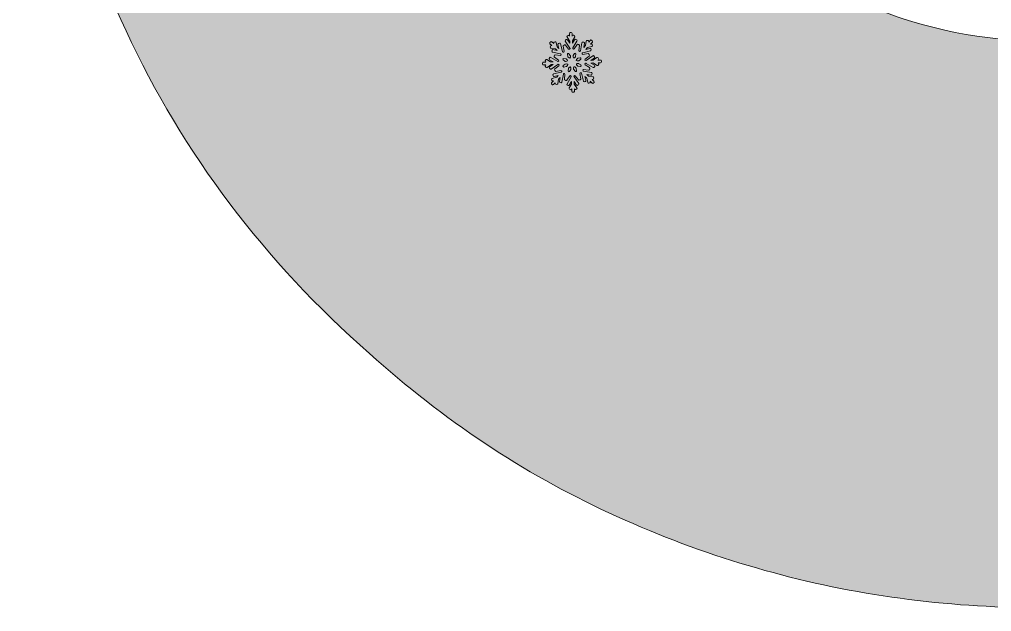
# Model space of a CAD drawing. Header units: millimetres. Extents: x 14 to 187, y -120 to -22.
# Drawn here: x 105.4 to 146, y -120 to -95.29 of the extents above; entities that cross this region are included whole.
import ezdxf

# ---------------------------------------------------------------- set-up
doc = ezdxf.new("R2010")
doc.units = ezdxf.units.MM
doc.header["$MEASUREMENT"] = 0
doc.layers.add('engraving', color=7, linetype='Continuous')
doc.layers.add('Layer 1', color=7, linetype='Continuous')

msp = doc.modelspace()

# ---------------------------------------------------------------- hatches: boundary and pattern name
at = {"layer": 'Layer 1'}
h = msp.add_hatch(color=2, dxfattribs=at)
h.dxf.hatch_style = 2
edge = h.paths.add_edge_path()
edge.add_spline(control_points=[(156.544, -68.893), (156.544, -68.893), (152.268, -89.12), (152.268, -89.12), (152.268, -89.12), (163.017, -89.12), (163.017, -89.12), (163.017, -89.12), (162.554, -89.698), (162.554, -89.698), (160.781, -91.703), (158.758, -93.223), (156.486, -94.263), (154.212, -95.303), (151.863, -95.921), (149.436, -96.113), (147.009, -96.306), (144.619, -96.017), (142.269, -95.246), (139.918, -94.476), (137.78, -93.205), (135.855, -91.431), (133.849, -89.737), (132.367, -87.791), (131.405, -85.595), (130.441, -83.399), (129.92, -81.107), (129.844, -78.717), (129.767, -76.33), (130.093, -73.941), (130.826, -71.551), (131.558, -69.164), (132.656, -66.928), (134.121, -64.848), (135.199, -63.229), (136.837, -61.824), (139.033, -60.629), (141.229, -59.435), (143.674, -58.588), (146.373, -58.086), (149.069, -57.586), (151.92, -57.548), (154.926, -57.97), (157.931, -58.395), (160.82, -59.455), (163.594, -61.149), (163.594, -61.149), (179.429, -43.349), (179.429, -43.349), (175.037, -39.959), (169.97, -37.57), (164.23, -36.183), (160.527, -35.288), (156.792, -34.797), (153.025, -34.704), (152.206, -33.794), (151.054, -33.188), (149.764, -33.09), (151.269, -31.975), (152.248, -30.191), (152.248, -28.175), (152.248, -24.794), (149.508, -22.054), (146.128, -22.054), (142.747, -22.054), (140.007, -24.794), (140.007, -28.175), (140.007, -30.191), (140.987, -31.975), (142.492, -33.09), (140.513, -33.241), (138.857, -34.58), (138.235, -36.39), (135.388, -37.126), (132.61, -38.096), (129.902, -39.304), (124.545, -41.693), (120.02, -44.967), (116.321, -49.128), (112.467, -53.52), (109.655, -58.395), (107.883, -63.75), (106.11, -69.106), (105.398, -74.499), (105.745, -79.931), (106.091, -85.363), (107.459, -90.642), (109.849, -95.766), (112.236, -100.891), (115.627, -105.379), (120.02, -109.231), (123.1, -112.005), (126.435, -114.221), (130.017, -115.878), (133.601, -117.535), (137.299, -118.671), (141.114, -119.287), (144.927, -119.903), (148.76, -119.998), (152.614, -119.576), (156.467, -119.151), (160.202, -118.247), (163.825, -116.86), (163.825, -116.86), (163.825, -119.287), (163.825, -119.287), (163.825, -119.287), (186.595, -119.403), (186.595, -119.403), (186.595, -119.403), (186.595, -69.008), (186.595, -69.008), (186.595, -69.008), (156.544, -68.893), (156.544, -68.893)], knot_values=[0, 0, 0, 0, 1, 1, 1, 2, 2, 2, 3, 3, 3, 4, 4, 4, 5, 5, 5, 6, 6, 6, 7, 7, 7, 8, 8, 8, 9, 9, 9, 10, 10, 10, 11, 11, 11, 12, 12, 12, 13, 13, 13, 14, 14, 14, 15, 15, 15, 16, 16, 16, 17, 17, 17, 18, 18, 18, 19, 19, 19, 20, 20, 20, 21, 21, 21, 22, 22, 22, 23, 23, 23, 24, 24, 24, 25, 25, 25, 26, 26, 26, 27, 27, 27, 28, 28, 28, 29, 29, 29, 30, 30, 30, 31, 31, 31, 32, 32, 32, 33, 33, 33, 34, 34, 34, 35, 35, 35, 36, 36, 36, 37, 37, 37, 38, 38, 38, 38], degree=3, periodic=1)
edge = h.paths.add_edge_path()
edge.add_spline(control_points=[(142.32, -28.175), (142.32, -26.075), (144.028, -24.367), (146.128, -24.367), (148.227, -24.367), (149.935, -26.075), (149.935, -28.175), (149.935, -30.274), (148.227, -31.982), (146.128, -31.982), (144.028, -31.982), (142.32, -30.274), (142.32, -28.175)], knot_values=[0, 0, 0, 0, 1, 1, 1, 2, 2, 2, 3, 3, 3, 4, 4, 4, 4], degree=3, periodic=1)

# ---------------------------------------------------------------- linework, layer by layer
at = {"layer": 'engraving', "lineweight": 0}
for points, knots in [([(129.703, -97.012), (129.702, -96.994), (129.686, -96.979), (129.668, -96.98), (129.668, -96.98), (129.56, -96.984), (129.56, -96.984), (129.56, -96.984), (129.58, -96.97), (129.58, -96.97), (129.595, -96.959), (129.599, -96.939), (129.588, -96.923), (129.588, -96.923), (129.563, -96.887), (129.563, -96.887), (129.553, -96.872), (129.531, -96.868), (129.516, -96.879), (129.516, -96.879), (129.364, -96.986), (129.364, -96.986), (129.358, -96.99), (129.352, -96.992), (129.345, -96.992), (129.345, -96.992), (129.263, -96.996), (129.263, -96.996), (129.263, -96.996), (129.408, -96.893), (129.408, -96.893), (129.423, -96.883), (129.427, -96.862), (129.417, -96.846), (129.417, -96.846), (129.391, -96.81), (129.391, -96.81), (129.381, -96.795), (129.36, -96.791), (129.344, -96.802), (129.344, -96.802), (129.067, -96.998), (129.067, -96.998), (129.062, -97.002), (129.055, -97.004), (129.049, -97.004), (129.049, -97.004), (129.047, -97.004), (129.047, -97.004), (129.014, -97.005), (128.999, -96.964), (129.025, -96.944), (129.025, -96.944), (129.191, -96.813), (129.191, -96.813), (129.206, -96.801), (129.208, -96.78), (129.197, -96.766), (129.197, -96.766), (129.192, -96.759), (129.192, -96.759), (129.189, -96.755), (129.186, -96.75), (129.185, -96.745), (129.185, -96.745), (129.184, -96.736), (129.184, -96.736), (129.18, -96.718), (129.162, -96.706), (129.144, -96.71), (129.144, -96.71), (128.934, -96.751), (128.934, -96.751), (128.902, -96.758), (128.88, -96.72), (128.902, -96.695), (128.902, -96.695), (128.906, -96.692), (128.906, -96.692), (128.91, -96.687), (128.916, -96.683), (128.923, -96.682), (128.923, -96.682), (129.245, -96.601), (129.245, -96.601), (129.263, -96.596), (129.274, -96.578), (129.269, -96.56), (129.269, -96.56), (129.259, -96.517), (129.259, -96.517), (129.254, -96.499), (129.236, -96.488), (129.218, -96.493), (129.218, -96.493), (129.049, -96.535), (129.049, -96.535), (129.049, -96.535), (129.107, -96.471), (129.107, -96.471), (129.112, -96.466), (129.117, -96.463), (129.124, -96.461), (129.124, -96.461), (129.3, -96.417), (129.3, -96.417), (129.318, -96.412), (129.329, -96.394), (129.325, -96.376), (129.325, -96.376), (129.314, -96.333), (129.314, -96.333), (129.31, -96.315), (129.291, -96.304), (129.273, -96.309), (129.273, -96.309), (129.25, -96.314), (129.25, -96.314), (129.25, -96.314), (129.326, -96.231), (129.326, -96.231), (129.338, -96.218), (129.338, -96.197), (129.324, -96.184), (129.324, -96.184), (129.292, -96.154), (129.292, -96.154), (129.278, -96.141), (129.257, -96.142), (129.244, -96.156), (129.244, -96.156), (129.172, -96.235), (129.172, -96.235), (129.172, -96.235), (129.176, -96.211), (129.176, -96.211), (129.179, -96.193), (129.167, -96.176), (129.149, -96.172), (129.149, -96.172), (129.106, -96.165), (129.106, -96.165), (129.087, -96.161), (129.07, -96.174), (129.067, -96.192), (129.067, -96.192), (129.034, -96.378), (129.034, -96.378), (129.033, -96.384), (129.03, -96.39), (129.026, -96.395), (129.026, -96.395), (128.971, -96.456), (128.971, -96.456), (128.971, -96.456), (129.001, -96.28), (129.001, -96.28), (129.004, -96.262), (128.992, -96.244), (128.974, -96.241), (128.974, -96.241), (128.931, -96.233), (128.931, -96.233), (128.913, -96.23), (128.895, -96.242), (128.892, -96.261), (128.892, -96.261), (128.833, -96.598), (128.833, -96.598), (128.832, -96.605), (128.829, -96.611), (128.825, -96.615), (128.825, -96.615), (128.825, -96.615), (128.825, -96.615), (128.802, -96.64), (128.762, -96.621), (128.766, -96.589), (128.766, -96.589), (128.792, -96.378), (128.792, -96.378), (128.794, -96.36), (128.781, -96.343), (128.763, -96.341), (128.763, -96.341), (128.754, -96.34), (128.754, -96.34), (128.749, -96.339), (128.744, -96.337), (128.74, -96.334), (128.74, -96.334), (128.733, -96.329), (128.733, -96.329), (128.717, -96.319), (128.696, -96.323), (128.686, -96.339), (128.686, -96.339), (128.568, -96.517), (128.568, -96.517), (128.55, -96.545), (128.507, -96.533), (128.506, -96.5), (128.506, -96.5), (128.506, -96.496), (128.506, -96.496), (128.506, -96.49), (128.507, -96.483), (128.511, -96.478), (128.511, -96.478), (128.682, -96.189), (128.682, -96.189), (128.691, -96.173), (128.686, -96.153), (128.67, -96.143), (128.67, -96.143), (128.633, -96.121), (128.633, -96.121), (128.617, -96.111), (128.596, -96.116), (128.586, -96.132), (128.586, -96.132), (128.497, -96.282), (128.497, -96.282), (128.497, -96.282), (128.494, -96.196), (128.494, -96.196), (128.494, -96.189), (128.495, -96.183), (128.498, -96.177), (128.498, -96.177), (128.592, -96.019), (128.592, -96.019), (128.602, -96.003), (128.597, -95.983), (128.581, -95.973), (128.581, -95.973), (128.544, -95.95), (128.544, -95.95), (128.527, -95.94), (128.507, -95.946), (128.497, -95.962), (128.497, -95.962), (128.485, -95.982), (128.485, -95.982), (128.485, -95.982), (128.481, -95.87), (128.481, -95.87), (128.48, -95.851), (128.464, -95.837), (128.446, -95.837), (128.446, -95.837), (128.402, -95.839), (128.402, -95.839), (128.384, -95.84), (128.369, -95.856), (128.37, -95.874), (128.37, -95.874), (128.374, -95.982), (128.374, -95.982), (128.374, -95.982), (128.361, -95.963), (128.361, -95.963), (128.35, -95.948), (128.329, -95.944), (128.314, -95.955), (128.314, -95.955), (128.278, -95.98), (128.278, -95.98), (128.263, -95.991), (128.259, -96.012), (128.27, -96.027), (128.27, -96.027), (128.377, -96.182), (128.377, -96.182), (128.381, -96.187), (128.383, -96.193), (128.383, -96.2), (128.383, -96.2), (128.386, -96.283), (128.386, -96.283), (128.386, -96.283), (128.286, -96.137), (128.286, -96.137), (128.275, -96.121), (128.254, -96.118), (128.238, -96.128), (128.238, -96.128), (128.203, -96.154), (128.203, -96.154), (128.188, -96.164), (128.184, -96.185), (128.194, -96.2), (128.194, -96.2), (128.389, -96.482), (128.389, -96.482), (128.393, -96.487), (128.395, -96.494), (128.395, -96.5), (128.395, -96.5), (128.395, -96.501), (128.395, -96.501), (128.396, -96.533), (128.355, -96.549), (128.335, -96.523), (128.335, -96.523), (128.207, -96.356), (128.207, -96.356), (128.195, -96.341), (128.174, -96.339), (128.159, -96.35), (128.159, -96.35), (128.153, -96.355), (128.153, -96.355), (128.148, -96.359), (128.143, -96.361), (128.138, -96.362), (128.138, -96.362), (128.13, -96.363), (128.13, -96.363), (128.112, -96.367), (128.1, -96.385), (128.104, -96.403), (128.104, -96.403), (128.146, -96.615), (128.146, -96.615), (128.152, -96.647), (128.113, -96.669), (128.089, -96.646), (128.089, -96.646), (128.087, -96.644), (128.087, -96.644), (128.083, -96.64), (128.079, -96.634), (128.078, -96.628), (128.078, -96.628), (127.997, -96.301), (127.997, -96.301), (127.992, -96.283), (127.974, -96.272), (127.956, -96.276), (127.956, -96.276), (127.914, -96.287), (127.914, -96.287), (127.896, -96.292), (127.885, -96.31), (127.889, -96.328), (127.889, -96.328), (127.931, -96.498), (127.931, -96.498), (127.931, -96.498), (127.869, -96.44), (127.869, -96.44), (127.864, -96.436), (127.861, -96.43), (127.859, -96.424), (127.859, -96.424), (127.815, -96.244), (127.815, -96.244), (127.81, -96.226), (127.792, -96.215), (127.774, -96.22), (127.774, -96.22), (127.732, -96.23), (127.732, -96.23), (127.714, -96.235), (127.703, -96.253), (127.707, -96.271), (127.707, -96.271), (127.713, -96.294), (127.713, -96.294), (127.713, -96.294), (127.632, -96.218), (127.632, -96.218), (127.618, -96.206), (127.596, -96.206), (127.584, -96.22), (127.584, -96.22), (127.554, -96.253), (127.554, -96.253), (127.542, -96.266), (127.543, -96.287), (127.556, -96.3), (127.556, -96.3), (127.636, -96.374), (127.636, -96.374), (127.636, -96.374), (127.612, -96.37), (127.612, -96.37), (127.594, -96.367), (127.576, -96.379), (127.573, -96.397), (127.573, -96.397), (127.566, -96.441), (127.566, -96.441), (127.562, -96.459), (127.575, -96.477), (127.593, -96.48), (127.593, -96.48), (127.776, -96.513), (127.776, -96.513), (127.783, -96.514), (127.789, -96.517), (127.793, -96.522), (127.793, -96.522), (127.854, -96.578), (127.854, -96.578), (127.854, -96.578), (127.681, -96.547), (127.681, -96.547), (127.662, -96.544), (127.644, -96.556), (127.641, -96.575), (127.641, -96.575), (127.634, -96.618), (127.634, -96.618), (127.631, -96.636), (127.643, -96.654), (127.661, -96.657), (127.661, -96.657), (127.995, -96.717), (127.995, -96.717), (128.001, -96.719), (128.007, -96.721), (128.012, -96.726), (128.012, -96.726), (128.013, -96.727), (128.013, -96.727), (128.037, -96.75), (128.018, -96.79), (127.986, -96.786), (127.986, -96.786), (127.778, -96.759), (127.778, -96.759), (127.759, -96.757), (127.743, -96.77), (127.74, -96.789), (127.74, -96.789), (127.739, -96.797), (127.739, -96.797), (127.739, -96.802), (127.737, -96.807), (127.734, -96.812), (127.734, -96.812), (127.729, -96.819), (127.729, -96.819), (127.719, -96.834), (127.723, -96.855), (127.738, -96.865), (127.738, -96.865), (127.917, -96.987), (127.917, -96.987), (127.944, -97.005), (127.932, -97.047), (127.9, -97.048), (127.9, -97.048), (127.896, -97.049), (127.896, -97.049), (127.889, -97.049), (127.882, -97.047), (127.877, -97.044), (127.877, -97.044), (127.592, -96.87), (127.592, -96.87), (127.576, -96.861), (127.555, -96.866), (127.545, -96.882), (127.545, -96.882), (127.523, -96.92), (127.523, -96.92), (127.514, -96.936), (127.519, -96.956), (127.534, -96.966), (127.534, -96.966), (127.684, -97.057), (127.684, -97.057), (127.684, -97.057), (127.599, -97.06), (127.599, -97.06), (127.592, -97.06), (127.586, -97.059), (127.58, -97.055), (127.58, -97.055), (127.424, -96.96), (127.424, -96.96), (127.408, -96.95), (127.387, -96.956), (127.377, -96.972), (127.377, -96.972), (127.355, -97.01), (127.355, -97.01), (127.346, -97.025), (127.351, -97.046), (127.366, -97.056), (127.366, -97.056), (127.387, -97.068), (127.387, -97.068), (127.387, -97.068), (127.276, -97.073), (127.276, -97.073), (127.258, -97.073), (127.243, -97.089), (127.244, -97.108), (127.244, -97.108), (127.246, -97.152), (127.246, -97.152), (127.246, -97.171), (127.262, -97.185), (127.281, -97.184), (127.281, -97.184), (127.388, -97.18), (127.388, -97.18), (127.388, -97.18), (127.368, -97.194), (127.368, -97.194), (127.353, -97.205), (127.349, -97.226), (127.36, -97.241), (127.36, -97.241), (127.385, -97.277), (127.385, -97.277), (127.396, -97.293), (127.417, -97.296), (127.432, -97.286), (127.432, -97.286), (127.585, -97.178), (127.585, -97.178), (127.59, -97.174), (127.596, -97.172), (127.603, -97.172), (127.603, -97.172), (127.685, -97.169), (127.685, -97.169), (127.685, -97.169), (127.54, -97.271), (127.54, -97.271), (127.525, -97.282), (127.521, -97.303), (127.532, -97.318), (127.532, -97.318), (127.557, -97.354), (127.557, -97.354), (127.567, -97.369), (127.589, -97.373), (127.604, -97.362), (127.604, -97.362), (127.881, -97.166), (127.881, -97.166), (127.887, -97.163), (127.893, -97.161), (127.9, -97.16), (127.9, -97.16), (127.901, -97.16), (127.901, -97.16), (127.934, -97.159), (127.949, -97.2), (127.923, -97.221), (127.923, -97.221), (127.757, -97.351), (127.757, -97.351), (127.743, -97.363), (127.74, -97.384), (127.751, -97.399), (127.751, -97.399), (127.757, -97.406), (127.757, -97.406), (127.76, -97.41), (127.762, -97.415), (127.763, -97.42), (127.763, -97.42), (127.765, -97.428), (127.765, -97.428), (127.768, -97.446), (127.786, -97.458), (127.804, -97.455), (127.804, -97.455), (128.014, -97.413), (128.014, -97.413), (128.046, -97.407), (128.068, -97.445), (128.046, -97.469), (128.046, -97.469), (128.042, -97.473), (128.042, -97.473), (128.038, -97.478), (128.032, -97.481), (128.026, -97.483), (128.026, -97.483), (127.704, -97.563), (127.704, -97.563), (127.686, -97.568), (127.675, -97.586), (127.679, -97.604), (127.679, -97.604), (127.69, -97.647), (127.69, -97.647), (127.694, -97.665), (127.712, -97.676), (127.731, -97.672), (127.731, -97.672), (127.899, -97.629), (127.899, -97.629), (127.899, -97.629), (127.841, -97.693), (127.841, -97.693), (127.837, -97.698), (127.831, -97.701), (127.824, -97.703), (127.824, -97.703), (127.648, -97.747), (127.648, -97.747), (127.63, -97.752), (127.619, -97.77), (127.623, -97.788), (127.623, -97.788), (127.634, -97.831), (127.634, -97.831), (127.638, -97.849), (127.657, -97.86), (127.675, -97.856), (127.675, -97.856), (127.698, -97.85), (127.698, -97.85), (127.698, -97.85), (127.622, -97.933), (127.622, -97.933), (127.61, -97.946), (127.611, -97.968), (127.624, -97.98), (127.624, -97.98), (127.656, -98.01), (127.656, -98.01), (127.67, -98.023), (127.692, -98.022), (127.704, -98.008), (127.704, -98.008), (127.777, -97.929), (127.777, -97.929), (127.777, -97.929), (127.772, -97.953), (127.772, -97.953), (127.769, -97.971), (127.781, -97.989), (127.8, -97.992), (127.8, -97.992), (127.842, -98), (127.842, -98), (127.861, -98.003), (127.878, -97.991), (127.882, -97.972), (127.882, -97.972), (127.914, -97.786), (127.914, -97.786), (127.915, -97.78), (127.918, -97.774), (127.922, -97.769), (127.922, -97.769), (127.978, -97.709), (127.978, -97.709), (127.978, -97.709), (127.947, -97.884), (127.947, -97.884), (127.944, -97.903), (127.956, -97.92), (127.974, -97.923), (127.974, -97.923), (128.017, -97.931), (128.017, -97.931), (128.036, -97.934), (128.053, -97.922), (128.056, -97.904), (128.056, -97.904), (128.115, -97.566), (128.115, -97.566), (128.116, -97.559), (128.119, -97.554), (128.124, -97.549), (128.124, -97.549), (128.124, -97.549), (128.124, -97.549), (128.146, -97.525), (128.186, -97.543), (128.182, -97.576), (128.182, -97.576), (128.157, -97.786), (128.157, -97.786), (128.154, -97.805), (128.167, -97.821), (128.186, -97.824), (128.186, -97.824), (128.194, -97.825), (128.194, -97.825), (128.199, -97.825), (128.204, -97.827), (128.209, -97.83), (128.209, -97.83), (128.215, -97.835), (128.215, -97.835), (128.231, -97.845), (128.252, -97.841), (128.262, -97.825), (128.262, -97.825), (128.38, -97.647), (128.38, -97.647), (128.398, -97.62), (128.441, -97.632), (128.442, -97.664), (128.442, -97.664), (128.442, -97.668), (128.442, -97.668), (128.443, -97.675), (128.441, -97.681), (128.438, -97.687), (128.438, -97.687), (128.267, -97.975), (128.267, -97.975), (128.257, -97.991), (128.262, -98.011), (128.278, -98.021), (128.278, -98.021), (128.315, -98.044), (128.315, -98.044), (128.331, -98.054), (128.352, -98.048), (128.362, -98.032), (128.362, -98.032), (128.451, -97.882), (128.451, -97.882), (128.451, -97.882), (128.455, -97.968), (128.455, -97.968), (128.455, -97.975), (128.453, -97.981), (128.45, -97.987), (128.45, -97.987), (128.356, -98.145), (128.356, -98.145), (128.347, -98.161), (128.352, -98.182), (128.367, -98.191), (128.367, -98.191), (128.405, -98.214), (128.405, -98.214), (128.421, -98.224), (128.442, -98.219), (128.451, -98.202), (128.451, -98.202), (128.463, -98.182), (128.463, -98.182), (128.463, -98.182), (128.468, -98.294), (128.468, -98.294), (128.468, -98.313), (128.484, -98.328), (128.503, -98.327), (128.503, -98.327), (128.546, -98.325), (128.546, -98.325), (128.565, -98.324), (128.579, -98.309), (128.579, -98.29), (128.579, -98.29), (128.574, -98.182), (128.574, -98.182), (128.574, -98.182), (128.587, -98.201), (128.587, -98.201), (128.598, -98.216), (128.619, -98.22), (128.635, -98.209), (128.635, -98.209), (128.67, -98.184), (128.67, -98.184), (128.685, -98.174), (128.689, -98.153), (128.678, -98.137), (128.678, -98.137), (128.571, -97.982), (128.571, -97.982), (128.568, -97.977), (128.566, -97.971), (128.565, -97.965), (128.565, -97.965), (128.562, -97.882), (128.562, -97.882), (128.562, -97.882), (128.663, -98.027), (128.663, -98.027), (128.673, -98.043), (128.695, -98.047), (128.71, -98.036), (128.71, -98.036), (128.746, -98.011), (128.746, -98.011), (128.761, -98), (128.764, -97.979), (128.754, -97.964), (128.754, -97.964), (128.559, -97.682), (128.559, -97.682), (128.556, -97.677), (128.553, -97.671), (128.553, -97.664), (128.553, -97.664), (128.553, -97.664), (128.553, -97.664), (128.552, -97.631), (128.594, -97.616), (128.614, -97.642), (128.614, -97.642), (128.742, -97.808), (128.742, -97.808), (128.753, -97.823), (128.775, -97.826), (128.789, -97.814), (128.789, -97.814), (128.796, -97.809), (128.796, -97.809), (128.8, -97.806), (128.805, -97.803), (128.81, -97.802), (128.81, -97.802), (128.818, -97.801), (128.818, -97.801), (128.836, -97.797), (128.848, -97.779), (128.844, -97.761), (128.844, -97.761), (128.803, -97.549), (128.803, -97.549), (128.796, -97.517), (128.835, -97.496), (128.859, -97.518), (128.859, -97.518), (128.861, -97.52), (128.861, -97.52), (128.866, -97.524), (128.869, -97.53), (128.871, -97.536), (128.871, -97.536), (128.951, -97.863), (128.951, -97.863), (128.956, -97.881), (128.974, -97.892), (128.992, -97.888), (128.992, -97.888), (129.035, -97.877), (129.035, -97.877), (129.053, -97.873), (129.064, -97.854), (129.059, -97.836), (129.059, -97.836), (129.017, -97.666), (129.017, -97.666), (129.017, -97.666), (129.079, -97.724), (129.079, -97.724), (129.084, -97.729), (129.088, -97.734), (129.089, -97.741), (129.089, -97.741), (129.133, -97.92), (129.133, -97.92), (129.138, -97.938), (129.156, -97.949), (129.174, -97.945), (129.174, -97.945), (129.217, -97.934), (129.217, -97.934), (129.235, -97.93), (129.246, -97.911), (129.241, -97.893), (129.241, -97.893), (129.235, -97.87), (129.235, -97.87), (129.235, -97.87), (129.316, -97.946), (129.316, -97.946), (129.33, -97.959), (129.352, -97.958), (129.364, -97.944), (129.364, -97.944), (129.394, -97.912), (129.394, -97.912), (129.406, -97.898), (129.406, -97.877), (129.392, -97.864), (129.392, -97.864), (129.313, -97.79), (129.313, -97.79), (129.313, -97.79), (129.336, -97.794), (129.336, -97.794), (129.354, -97.798), (129.372, -97.785), (129.375, -97.767), (129.375, -97.767), (129.383, -97.723), (129.383, -97.723), (129.386, -97.705), (129.374, -97.688), (129.355, -97.684), (129.355, -97.684), (129.172, -97.651), (129.172, -97.651), (129.166, -97.65), (129.16, -97.647), (129.155, -97.643), (129.155, -97.643), (129.094, -97.586), (129.094, -97.586), (129.094, -97.586), (129.268, -97.617), (129.268, -97.617), (129.286, -97.62), (129.304, -97.608), (129.307, -97.59), (129.307, -97.59), (129.315, -97.546), (129.315, -97.546), (129.318, -97.528), (129.306, -97.511), (129.287, -97.507), (129.287, -97.507), (128.954, -97.447), (128.954, -97.447), (128.947, -97.446), (128.941, -97.443), (128.937, -97.438), (128.937, -97.438), (128.935, -97.437), (128.935, -97.437), (128.911, -97.414), (128.93, -97.375), (128.962, -97.379), (128.962, -97.379), (129.17, -97.405), (129.17, -97.405), (129.189, -97.407), (129.206, -97.394), (129.208, -97.376), (129.208, -97.376), (129.209, -97.367), (129.209, -97.367), (129.21, -97.362), (129.212, -97.357), (129.214, -97.353), (129.214, -97.353), (129.219, -97.345), (129.219, -97.345), (129.229, -97.33), (129.225, -97.309), (129.21, -97.299), (129.21, -97.299), (129.031, -97.177), (129.031, -97.177), (129.004, -97.159), (129.016, -97.117), (129.049, -97.116), (129.049, -97.116), (129.053, -97.116), (129.053, -97.116), (129.059, -97.115), (129.066, -97.117), (129.072, -97.12), (129.072, -97.12), (129.356, -97.294), (129.356, -97.294), (129.372, -97.304), (129.393, -97.299), (129.403, -97.282), (129.403, -97.282), (129.425, -97.245), (129.425, -97.245), (129.435, -97.229), (129.43, -97.208), (129.414, -97.199), (129.414, -97.199), (129.264, -97.107), (129.264, -97.107), (129.264, -97.107), (129.349, -97.104), (129.349, -97.104), (129.356, -97.104), (129.363, -97.106), (129.368, -97.109), (129.368, -97.109), (129.524, -97.204), (129.524, -97.204), (129.54, -97.214), (129.561, -97.209), (129.571, -97.192), (129.571, -97.192), (129.593, -97.155), (129.593, -97.155), (129.603, -97.139), (129.598, -97.118), (129.582, -97.109), (129.582, -97.109), (129.561, -97.096), (129.561, -97.096), (129.561, -97.096), (129.672, -97.092), (129.672, -97.092), (129.691, -97.091), (129.705, -97.075), (129.704, -97.056), (129.704, -97.056), (129.703, -97.012), (129.703, -97.012)], [0, 0, 0, 0, 1, 1, 1, 2, 2, 2, 3, 3, 3, 4, 4, 4, 5, 5, 5, 6, 6, 6, 7, 7, 7, 8, 8, 8, 9, 9, 9, 10, 10, 10, 11, 11, 11, 12, 12, 12, 13, 13, 13, 14, 14, 14, 15, 15, 15, 16, 16, 16, 17, 17, 17, 18, 18, 18, 19, 19, 19, 20, 20, 20, 21, 21, 21, 22, 22, 22, 23, 23, 23, 24, 24, 24, 25, 25, 25, 26, 26, 26, 27, 27, 27, 28, 28, 28, 29, 29, 29, 30, 30, 30, 31, 31, 31, 32, 32, 32, 33, 33, 33, 34, 34, 34, 35, 35, 35, 36, 36, 36, 37, 37, 37, 38, 38, 38, 39, 39, 39, 40, 40, 40, 41, 41, 41, 42, 42, 42, 43, 43, 43, 44, 44, 44, 45, 45, 45, 46, 46, 46, 47, 47, 47, 48, 48, 48, 49, 49, 49, 50, 50, 50, 51, 51, 51, 52, 52, 52, 53, 53, 53, 54, 54, 54, 55, 55, 55, 56, 56, 56, 57, 57, 57, 58, 58, 58, 59, 59, 59, 60, 60, 60, 61, 61, 61, 62, 62, 62, 63, 63, 63, 64, 64, 64, 65, 65, 65, 66, 66, 66, 67, 67, 67, 68, 68, 68, 69, 69, 69, 70, 70, 70, 71, 71, 71, 72, 72, 72, 73, 73, 73, 74, 74, 74, 75, 75, 75, 76, 76, 76, 77, 77, 77, 78, 78, 78, 79, 79, 79, 80, 80, 80, 81, 81, 81, 82, 82, 82, 83, 83, 83, 84, 84, 84, 85, 85, 85, 86, 86, 86, 87, 87, 87, 88, 88, 88, 89, 89, 89, 90, 90, 90, 91, 91, 91, 92, 92, 92, 93, 93, 93, 94, 94, 94, 95, 95, 95, 96, 96, 96, 97, 97, 97, 98, 98, 98, 99, 99, 99, 100, 100, 100, 101, 101, 101, 102, 102, 102, 103, 103, 103, 104, 104, 104, 105, 105, 105, 106, 106, 106, 107, 107, 107, 108, 108, 108, 109, 109, 109, 110, 110, 110, 111, 111, 111, 112, 112, 112, 113, 113, 113, 114, 114, 114, 115, 115, 115, 116, 116, 116, 117, 117, 117, 118, 118, 118, 119, 119, 119, 120, 120, 120, 121, 121, 121, 122, 122, 122, 123, 123, 123, 124, 124, 124, 125, 125, 125, 126, 126, 126, 127, 127, 127, 128, 128, 128, 129, 129, 129, 130, 130, 130, 131, 131, 131, 132, 132, 132, 133, 133, 133, 134, 134, 134, 135, 135, 135, 136, 136, 136, 137, 137, 137, 138, 138, 138, 139, 139, 139, 140, 140, 140, 141, 141, 141, 142, 142, 142, 143, 143, 143, 144, 144, 144, 145, 145, 145, 146, 146, 146, 147, 147, 147, 148, 148, 148, 149, 149, 149, 150, 150, 150, 151, 151, 151, 152, 152, 152, 153, 153, 153, 154, 154, 154, 155, 155, 155, 156, 156, 156, 157, 157, 157, 158, 158, 158, 159, 159, 159, 160, 160, 160, 161, 161, 161, 162, 162, 162, 163, 163, 163, 164, 164, 164, 165, 165, 165, 166, 166, 166, 167, 167, 167, 168, 168, 168, 169, 169, 169, 170, 170, 170, 171, 171, 171, 172, 172, 172, 173, 173, 173, 174, 174, 174, 175, 175, 175, 176, 176, 176, 177, 177, 177, 178, 178, 178, 179, 179, 179, 180, 180, 180, 181, 181, 181, 182, 182, 182, 183, 183, 183, 184, 184, 184, 185, 185, 185, 186, 186, 186, 187, 187, 187, 188, 188, 188, 189, 189, 189, 190, 190, 190, 191, 191, 191, 192, 192, 192, 193, 193, 193, 194, 194, 194, 195, 195, 195, 196, 196, 196, 197, 197, 197, 198, 198, 198, 199, 199, 199, 200, 200, 200, 201, 201, 201, 202, 202, 202, 203, 203, 203, 204, 204, 204, 205, 205, 205, 206, 206, 206, 207, 207, 207, 208, 208, 208, 209, 209, 209, 210, 210, 210, 211, 211, 211, 212, 212, 212, 213, 213, 213, 214, 214, 214, 215, 215, 215, 216, 216, 216, 217, 217, 217, 218, 218, 218, 219, 219, 219, 220, 220, 220, 221, 221, 221, 222, 222, 222, 223, 223, 223, 224, 224, 224, 225, 225, 225, 226, 226, 226, 227, 227, 227, 228, 228, 228, 229, 229, 229, 230, 230, 230, 231, 231, 231, 232, 232, 232, 233, 233, 233, 234, 234, 234, 235, 235, 235, 236, 236, 236, 237, 237, 237, 238, 238, 238, 239, 239, 239, 240, 240, 240, 241, 241, 241, 242, 242, 242, 243, 243, 243, 244, 244, 244, 245, 245, 245, 246, 246, 246, 247, 247, 247, 248, 248, 248, 249, 249, 249, 250, 250, 250, 251, 251, 251, 252, 252, 252, 253, 253, 253, 254, 254, 254, 255, 255, 255, 256, 256, 256, 257, 257, 257, 258, 258, 258, 259, 259, 259, 260, 260, 260, 261, 261, 261, 262, 262, 262, 263, 263, 263, 264, 264, 264, 265, 265, 265, 266, 266, 266, 267, 267, 267, 268, 268, 268, 269, 269, 269, 270, 270, 270, 271, 271, 271, 272, 272, 272, 273, 273, 273, 274, 274, 274, 275, 275, 275, 276, 276, 276, 277, 277, 277, 278, 278, 278, 279, 279, 279, 280, 280, 280, 281, 281, 281, 282, 282, 282, 283, 283, 283, 284, 284, 284, 285, 285, 285, 286, 286, 286, 287, 287, 287, 288, 288, 288, 289, 289, 289, 290, 290, 290, 291, 291, 291, 292, 292, 292, 293, 293, 293, 294, 294, 294, 295, 295, 295, 296, 296, 296, 297, 297, 297, 298, 298, 298, 299, 299, 299, 300, 300, 300, 301, 301, 301, 302, 302, 302, 303, 303, 303, 304, 304, 304, 305, 305, 305, 306, 306, 306, 307, 307, 307, 308, 308, 308, 309, 309, 309, 310, 310, 310, 311, 311, 311, 312, 312, 312, 313, 313, 313, 314, 314, 314, 315, 315, 315, 316, 316, 316, 317, 317, 317, 318, 318, 318, 319, 319, 319, 320, 320, 320, 321, 321, 321, 322, 322, 322, 323, 323, 323, 324, 324, 324, 325, 325, 325, 326, 326, 326, 327, 327, 327, 328, 328, 328, 329, 329, 329, 330, 330, 330, 331, 331, 331, 332, 332, 332, 333, 333, 333, 334, 334, 334, 335, 335, 335, 336, 336, 336, 336]), ([(128.181, -97.031), (128.181, -97.031), (128.102, -96.977), (128.102, -96.977), (128.072, -96.957), (128.09, -96.911), (128.125, -96.916), (128.125, -96.916), (128.218, -96.928), (128.218, -96.928), (128.225, -96.929), (128.232, -96.932), (128.237, -96.936), (128.237, -96.936), (128.279, -96.976), (128.279, -96.976), (128.301, -96.997), (128.288, -97.033), (128.258, -97.035), (128.258, -97.035), (128.201, -97.037), (128.201, -97.037), (128.194, -97.037), (128.187, -97.035), (128.181, -97.031)], [0, 0, 0, 0, 1, 1, 1, 2, 2, 2, 3, 3, 3, 4, 4, 4, 5, 5, 5, 6, 6, 6, 7, 7, 7, 8, 8, 8, 8]), ([(128.344, -96.717), (128.344, -96.717), (128.401, -96.79), (128.401, -96.79), (128.405, -96.796), (128.407, -96.803), (128.408, -96.81), (128.408, -96.81), (128.41, -96.867), (128.41, -96.867), (128.411, -96.897), (128.375, -96.913), (128.353, -96.893), (128.353, -96.893), (128.312, -96.855), (128.312, -96.855), (128.307, -96.85), (128.304, -96.844), (128.302, -96.837), (128.302, -96.837), (128.284, -96.744), (128.284, -96.744), (128.277, -96.709), (128.322, -96.689), (128.344, -96.717)], [0, 0, 0, 0, 1, 1, 1, 2, 2, 2, 3, 3, 3, 4, 4, 4, 5, 5, 5, 6, 6, 6, 7, 7, 7, 8, 8, 8, 8]), ([(128.521, -96.863), (128.521, -96.863), (128.518, -96.806), (128.518, -96.806), (128.518, -96.799), (128.52, -96.792), (128.524, -96.786), (128.524, -96.786), (128.575, -96.708), (128.575, -96.708), (128.595, -96.678), (128.642, -96.695), (128.637, -96.73), (128.637, -96.73), (128.626, -96.824), (128.626, -96.824), (128.625, -96.831), (128.622, -96.838), (128.617, -96.843), (128.617, -96.843), (128.579, -96.884), (128.579, -96.884), (128.559, -96.906), (128.522, -96.893), (128.521, -96.863)], [0, 0, 0, 0, 1, 1, 1, 2, 2, 2, 3, 3, 3, 4, 4, 4, 5, 5, 5, 6, 6, 6, 7, 7, 7, 8, 8, 8, 8]), ([(128.66, -96.962), (128.66, -96.962), (128.699, -96.919), (128.699, -96.919), (128.703, -96.914), (128.71, -96.91), (128.717, -96.909), (128.717, -96.909), (128.81, -96.89), (128.81, -96.89), (128.844, -96.883), (128.865, -96.928), (128.837, -96.95), (128.837, -96.95), (128.762, -97.009), (128.762, -97.009), (128.757, -97.013), (128.75, -97.016), (128.743, -97.016), (128.743, -97.016), (128.686, -97.018), (128.686, -97.018), (128.656, -97.019), (128.639, -96.984), (128.66, -96.962)], [0, 0, 0, 0, 1, 1, 1, 2, 2, 2, 3, 3, 3, 4, 4, 4, 5, 5, 5, 6, 6, 6, 7, 7, 7, 8, 8, 8, 8]), ([(128.289, -97.203), (128.289, -97.203), (128.25, -97.245), (128.25, -97.245), (128.245, -97.251), (128.238, -97.254), (128.231, -97.256), (128.231, -97.256), (128.139, -97.274), (128.139, -97.274), (128.104, -97.281), (128.083, -97.237), (128.111, -97.215), (128.111, -97.215), (128.186, -97.156), (128.186, -97.156), (128.192, -97.151), (128.198, -97.149), (128.206, -97.148), (128.206, -97.148), (128.262, -97.146), (128.262, -97.146), (128.292, -97.145), (128.309, -97.181), (128.289, -97.203)], [0, 0, 0, 0, 1, 1, 1, 2, 2, 2, 3, 3, 3, 4, 4, 4, 5, 5, 5, 6, 6, 6, 7, 7, 7, 8, 8, 8, 8]), ([(128.428, -97.302), (128.428, -97.302), (128.43, -97.359), (128.43, -97.359), (128.43, -97.366), (128.428, -97.373), (128.424, -97.379), (128.424, -97.379), (128.373, -97.457), (128.373, -97.457), (128.353, -97.486), (128.307, -97.469), (128.311, -97.434), (128.311, -97.434), (128.322, -97.34), (128.322, -97.34), (128.323, -97.333), (128.326, -97.327), (128.331, -97.321), (128.331, -97.321), (128.369, -97.28), (128.369, -97.28), (128.389, -97.258), (128.426, -97.271), (128.428, -97.302)], [0, 0, 0, 0, 1, 1, 1, 2, 2, 2, 3, 3, 3, 4, 4, 4, 5, 5, 5, 6, 6, 6, 7, 7, 7, 8, 8, 8, 8]), ([(128.604, -97.447), (128.604, -97.447), (128.548, -97.374), (128.548, -97.374), (128.543, -97.368), (128.541, -97.362), (128.541, -97.355), (128.541, -97.355), (128.538, -97.297), (128.538, -97.297), (128.537, -97.267), (128.573, -97.251), (128.595, -97.271), (128.595, -97.271), (128.636, -97.31), (128.636, -97.31), (128.641, -97.314), (128.645, -97.321), (128.646, -97.328), (128.646, -97.328), (128.664, -97.42), (128.664, -97.42), (128.671, -97.455), (128.626, -97.476), (128.604, -97.447)], [0, 0, 0, 0, 1, 1, 1, 2, 2, 2, 3, 3, 3, 4, 4, 4, 5, 5, 5, 6, 6, 6, 7, 7, 7, 8, 8, 8, 8]), ([(128.767, -97.133), (128.767, -97.133), (128.846, -97.187), (128.846, -97.187), (128.876, -97.207), (128.858, -97.253), (128.823, -97.248), (128.823, -97.248), (128.73, -97.237), (128.73, -97.237), (128.723, -97.236), (128.717, -97.233), (128.711, -97.228), (128.711, -97.228), (128.669, -97.188), (128.669, -97.188), (128.647, -97.168), (128.661, -97.131), (128.691, -97.13), (128.691, -97.13), (128.747, -97.127), (128.747, -97.127), (128.754, -97.127), (128.761, -97.129), (128.767, -97.133)], [0, 0, 0, 0, 1, 1, 1, 2, 2, 2, 3, 3, 3, 4, 4, 4, 5, 5, 5, 6, 6, 6, 7, 7, 7, 8, 8, 8, 8])]:
    msp.add_open_spline(points, degree=3, knots=knots, dxfattribs=at)
at = {"layer": 'Layer 1', "lineweight": 0}
msp.add_open_spline([(156.544, -68.893), (156.544, -68.893), (152.268, -89.12), (152.268, -89.12), (152.268, -89.12), (163.017, -89.12), (163.017, -89.12), (163.017, -89.12), (162.554, -89.698), (162.554, -89.698), (160.781, -91.703), (158.758, -93.223), (156.486, -94.263), (154.212, -95.303), (151.863, -95.921), (149.436, -96.113), (147.009, -96.306), (144.619, -96.017), (142.269, -95.246), (139.918, -94.476), (137.78, -93.205), (135.855, -91.431), (133.849, -89.737), (132.367, -87.791), (131.405, -85.595), (130.441, -83.399), (129.92, -81.107), (129.844, -78.717), (129.767, -76.33), (130.093, -73.941), (130.826, -71.551), (131.558, -69.164), (132.656, -66.928), (134.121, -64.848), (135.199, -63.229), (136.837, -61.824), (139.033, -60.629), (141.229, -59.435), (143.674, -58.588), (146.373, -58.086), (149.069, -57.586), (151.92, -57.548), (154.926, -57.97), (157.931, -58.395), (160.82, -59.455), (163.594, -61.149), (163.594, -61.149), (179.429, -43.349), (179.429, -43.349), (175.037, -39.959), (169.97, -37.57), (164.23, -36.183), (160.527, -35.288), (156.792, -34.797), (153.025, -34.704), (152.206, -33.794), (151.054, -33.188), (149.764, -33.09), (151.269, -31.975), (152.248, -30.191), (152.248, -28.175), (152.248, -24.794), (149.508, -22.054), (146.128, -22.054), (142.747, -22.054), (140.007, -24.794), (140.007, -28.175), (140.007, -30.191), (140.987, -31.975), (142.492, -33.09), (140.513, -33.241), (138.857, -34.58), (138.235, -36.39), (135.388, -37.126), (132.61, -38.096), (129.902, -39.304), (124.545, -41.693), (120.02, -44.967), (116.321, -49.128), (112.467, -53.52), (109.655, -58.395), (107.883, -63.75), (106.11, -69.106), (105.398, -74.499), (105.745, -79.931), (106.091, -85.363), (107.459, -90.642), (109.849, -95.766), (112.236, -100.891), (115.627, -105.379), (120.02, -109.231), (123.1, -112.005), (126.435, -114.221), (130.017, -115.878), (133.601, -117.535), (137.299, -118.671), (141.114, -119.287), (144.927, -119.903), (148.76, -119.998), (152.614, -119.576), (156.467, -119.151), (160.202, -118.247), (163.825, -116.86), (163.825, -116.86), (163.825, -119.287), (163.825, -119.287), (163.825, -119.287), (186.595, -119.403), (186.595, -119.403), (186.595, -119.403), (186.595, -69.008), (186.595, -69.008), (186.595, -69.008), (156.544, -68.893), (156.544, -68.893)], degree=3, knots=[0, 0, 0, 0, 1, 1, 1, 2, 2, 2, 3, 3, 3, 4, 4, 4, 5, 5, 5, 6, 6, 6, 7, 7, 7, 8, 8, 8, 9, 9, 9, 10, 10, 10, 11, 11, 11, 12, 12, 12, 13, 13, 13, 14, 14, 14, 15, 15, 15, 16, 16, 16, 17, 17, 17, 18, 18, 18, 19, 19, 19, 20, 20, 20, 21, 21, 21, 22, 22, 22, 23, 23, 23, 24, 24, 24, 25, 25, 25, 26, 26, 26, 27, 27, 27, 28, 28, 28, 29, 29, 29, 30, 30, 30, 31, 31, 31, 32, 32, 32, 33, 33, 33, 34, 34, 34, 35, 35, 35, 36, 36, 36, 37, 37, 37, 38, 38, 38, 38], dxfattribs=at)

doc.saveas('drawing.dxf')
